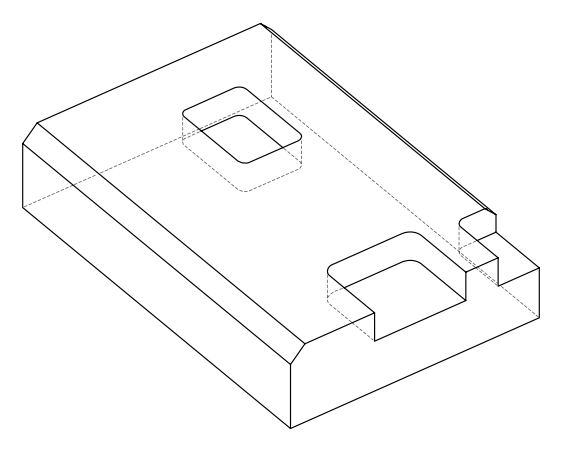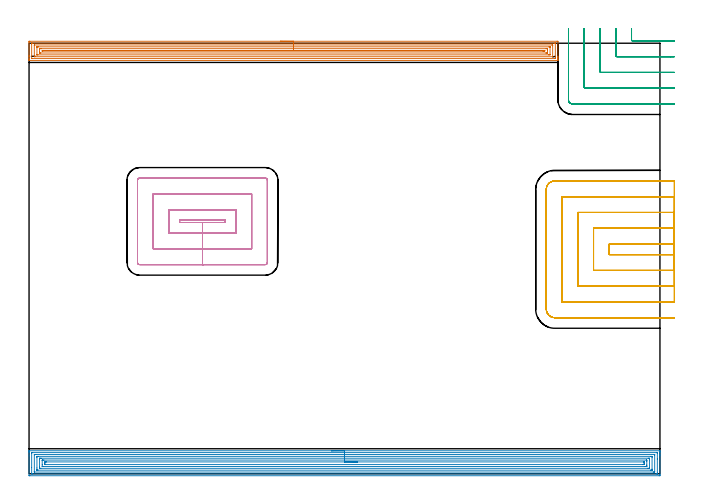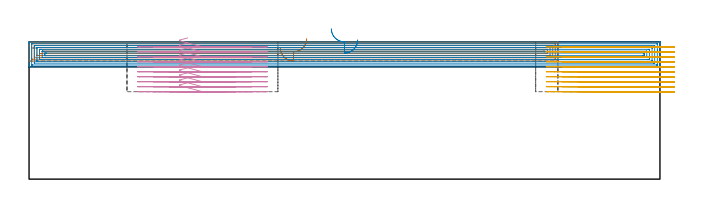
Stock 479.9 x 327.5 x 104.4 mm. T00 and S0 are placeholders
(PLAN: 5 operations, 1 tool changes, 103.9 min)
(1 AREA_MILL | FG_CHAMFER_SURFACE | UGT0205_001 | 19.51 min | 43638 mm3)
(2 AREA_MILL_1 | FG_CHAMFER_SURFACE_1 | UGT0205_001 | 27.21 min | 86613 mm3)
(3 MILL_CORNER_NOTCH_RECTANGULAR | CORNER_NOTCH_RECTANGULAR | NXT0201_012 | Follow Part, ap 4, ae 75% | 10.16 min | 157651 mm3)
(4 MILL_RECTANGULAR_POCKET | POCKET_RECTANGULAR_STRAIGHT | NXT0201_012 | Follow Part, ap 4, ae 75% | 17.14 min | 352906 mm3)
(5 MILL_SLOT | SLOT_PARTIAL_RECTANGULAR | NXT0201_012 | Follow Part, ap 4, ae 75% | 29.83 min | 426744 mm3)
(TOOL UGT0205_001 | Chamfer Mill 20 x 3 x 45 deg. | D20 FL50 Z2)
(TOOL NXT0201_012 | ENDMILL 16mm [2P460-1600-NA 1630] | D16 FL38 Z6)
(OP 1 AREA_MILL)
G17 G21 G94 G90
T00 M6
G54
G17 G0 G90 X191.15 Y329. S1061 M3
G43 Z114.4 H0
Z99.8
G94 G1 X191.188 Z98.928 F250.
X191.302 Z98.064
X191.491 Z97.212
X191.753 Z96.38
X192.087 Z95.574
X192.49 Z94.8
X192.958 Z94.064
X193.49 Z93.372
X194.079 Z92.729
X194.722 Z92.14
X195.414 Z91.608
X196.15 Z91.14
X196.924 Z90.737
X197.73 Z90.403
X198.562 Z90.141
X199.414 Z89.952
X200.278 Z89.838
X201.15 Z89.8
X401.683
X401.973 Y328.997 Z89.802
X402.29 Y328.992 Z89.806
X402.3 Y328.67 Z90.127
Y317.684 Z101.111
Y317.131 Z101.666
Y316.791 Z102.005
Y316.238 Z102.558
Y315.899 Z102.896
Y315.22 Z103.58
Y314.861 Z103.938
Y314.461 Z104.331
X402.29 Y314.402 Z104.388
X402.13 Y314.4 Z104.4
X0.17
X0.01 Y314.402 Z104.388
X0.007 Y314.458 Z104.333
X0. Y314.861 Z103.938
Y315.219 Z103.58
Y315.899 Z102.896
Y317.131 Z101.666
Y317.684 Z101.111
Y318.3 Z100.496
Y327.778 Z91.019
X0.003 Y328.394 Z90.404
X0.007 Y328.992 Z89.806
X0.017 Y328.993 Z89.804
X0.616 Y329. Z89.8
X201.15
Y327.586 Z91.214
X399.982
X400.151 Y327.584 Z91.216
X400.263 Y327.581 Z91.219
X400.292 Y327.578 Z91.222
X400.295 Y327.575 Z91.225
X400.298 Y327.559 Z91.241
X400.299 Y327.501 Z91.299
X400.3 Y316.389 Z102.411
X400.296 Y315.899 Z102.901
X400.293 Y315.849 Z102.951
X400.291 Y315.829 Z102.971
X400.234 Y315.821 Z102.979
X400.066 Y315.816 Z102.984
X399.981 Y315.815 Z102.985
X2.318 Y315.814 Z102.986
X2.149 Y315.816 Z102.984
X2.037 Y315.819 Z102.981
X2.008 Y315.822 Z102.978
X2.005 Y315.825 Z102.975
X2.002 Y315.841 Z102.959
X2.001 Y315.899 Z102.901
X2. Y327.011 Z91.789
X2.004 Y327.501 Z91.299
X2.006 Y327.551 Z91.249
X2.009 Y327.571 Z91.229
X2.066 Y327.579 Z91.221
X2.234 Y327.584 Z91.216
X2.319 Y327.585 Z91.215
X201.15 Y327.586 Z91.214
Y326.172 Z92.628
X397.655 Y326.171 Z92.629
X398.11 Y326.169 Z92.631
X398.261 Y326.166 Z92.634
X398.28 Y326.165 Z92.635
X398.29 Y326.132 Z92.668
X398.295 Y326.032 Z92.768
X398.298 Y325.906 Z92.894
X398.3 Y325.716 Z93.084
Y325.527 Z93.273
Y317.495 Z101.305
X398.295 Y317.305 Z101.495
X398.291 Y317.252 Z101.548
X398.287 Y317.234 Z101.566
X398.28 Y317.233 Z101.567
X398.224 Y317.23 Z101.57
X398.11 Y317.229 Z101.571
X4.645
X4.189 Y317.231 Z101.569
X4.039 Y317.234 Z101.566
X4.02 Y317.235 Z101.565
X4.01 Y317.268 Z101.532
X4.005 Y317.368 Z101.432
X4.002 Y317.494 Z101.306
X4. Y317.684 Z101.116
Y317.873 Z100.927
Y325.905 Z92.895
X4.005 Y326.095 Z92.705
X4.009 Y326.148 Z92.652
X4.013 Y326.166 Z92.634
X4.02 Y326.167 Z92.633
X4.076 Y326.17 Z92.63
X4.189 Y326.171 Z92.629
X201.15 Y326.172 Z92.628
Y324.757 Z94.043
X395.497
X396.263 Y324.756 Z94.044
X396.285 Y324.754 Z94.046
X396.29 Y324.752 Z94.048
X396.294 Y324.744 Z94.056
X396.298 Y324.692 Z94.108
X396.299 Y324.587 Z94.213
X396.3 Y324.376 Z94.424
X396.299 Y319.034 Z99.766
X396.297 Y318.817 Z99.983
X396.293 Y318.709 Z100.091
X396.29 Y318.659 Z100.141
X396.252 Y318.649 Z100.151
X395.431 Y318.643 Z100.157
X395.364
X6.803
X6.036 Y318.644 Z100.156
X6.015 Y318.646 Z100.154
X6.01 Y318.648 Z100.152
X6.006 Y318.656 Z100.144
X6.002 Y318.708 Z100.092
X6.001 Y318.813 Z99.987
X6. Y319.024 Z99.776
X6.001 Y324.366 Z94.434
X6.003 Y324.583 Z94.217
X6.007 Y324.691 Z94.109
X6.01 Y324.741 Z94.059
X6.048 Y324.751 Z94.049
X6.869 Y324.757 Z94.043
X6.936
X201.15
Y323.343 Z95.457
X393.34
X393.644 Y323.342 Z95.458
X394.237 Y323.339 Z95.461
X394.277 Y323.336 Z95.464
X394.29 Y323.328 Z95.472
X394.296 Y323.28 Z95.52
X394.298 Y323.039 Z95.761
X394.3 Y322.384 Z96.416
Y320.599 Z98.201
Y320.361 Z98.439
X394.298 Y320.197 Z98.603
X394.295 Y320.116 Z98.684
X394.29 Y320.076 Z98.724
X394.286 Y320.064 Z98.736
X394.253 Y320.063 Z98.737
X393.947 Y320.058 Z98.742
X393.644 Y320.057 Z98.743
X393.056
X8.96
X8.656 Y320.058 Z98.742
X8.063 Y320.061 Z98.739
X8.023 Y320.064 Z98.736
X8.01 Y320.072 Z98.728
X8.004 Y320.12 Z98.68
X8.001 Y320.361 Z98.439
X8. Y321.016 Z97.784
Y322.801 Z95.999
Y323.039 Z95.761
X8.002 Y323.203 Z95.597
X8.005 Y323.284 Z95.516
X8.01 Y323.324 Z95.476
X8.014 Y323.336 Z95.464
X8.047 Y323.337 Z95.463
X8.353 Y323.342 Z95.458
X8.656 Y323.343 Z95.457
X9.244
X201.15
Y321.929 Z96.871
X391.858 Y321.928 Z96.872
X392.078 Y321.927 Z96.873
X392.227 Y321.922 Z96.878
X392.29 Y321.919 Z96.881
X392.292 Y321.882 Z96.918
X392.296 Y321.708 Z97.092
X392.29 Y321.486 Z97.314
X391.858 Y321.476 Z97.324
X391.638 Y321.473 Z97.327
X391.182 Y321.471 Z97.329
X390.965
X10.442 Y321.472 Z97.328
X10.222 Y321.473 Z97.327
X10.073 Y321.478 Z97.322
X10.01 Y321.481 Z97.319
X10.008 Y321.518 Z97.282
X10.004 Y321.692 Z97.108
X10.01 Y321.914 Z96.886
X10.442 Y321.924 Z96.876
X10.662 Y321.927 Z96.873
X11.118 Y321.929 Z96.871
X11.335
X201.15
X202.022 Z96.909
X202.886 Z97.023
X203.738 Z97.212
X204.57 Z97.474
X205.376 Z97.808
X206.15 Z98.211
X206.886 Z98.68
X207.578 Z99.211
X208.221 Z99.8
X208.81 Z100.443
X209.342 Z101.135
X209.81 Z101.871
X210.213 Z102.645
X210.547 Z103.451
X210.809 Z104.283
X210.998 Z105.135
X211.112 Z106.
X211.15 Z106.871
G0 Z114.4
M5
M2
(OP 2 AREA_MILL_1)
G17 G21 G94 G90
T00 M6
G54
G17 G0 G90 X229.95 Y17.5 S1061 M3
G43 Z114.4 H0
G94 G1 X229.988 Z113.528 F250.
X230.102 Z112.663
X230.291 Z111.812
X230.553 Z110.98
X230.887 Z110.174
X231.29 Z109.4
X231.759 Z108.664
X232.29 Z107.972
X232.879 Z107.329
X233.522 Z106.74
X234.214 Z106.208
X234.95 Z105.74
X235.724 Z105.337
X236.53 Z105.003
X237.362 Z104.741
X238.214 Z104.552
X239.078 Z104.438
X239.95 Z104.4
X479.733
X479.89 Y17.497 Z104.388
X479.893 Y17.449 Z104.34
X479.9 Y17.06 Z103.959
Y16.689 Z103.588
Y16.021 Z102.916
Y14.796 Z101.693
Y14.238 Z101.133
Y13.626 Z100.521
Y-0.633 Z86.264
X479.898 Y-0.912 Z85.985
X479.893 Y-1.492 Z85.406
X479.869 Y-1.494 Z85.404
X479.286 Y-1.5 Z85.4
X0.614
X0.307 Y-1.497 Z85.402
X0.01 Y-1.492 Z85.406
X0. Y-1.191 Z85.707
Y13.626 Z100.521
Y16.021 Z102.916
Y16.688 Z103.588
Y17.06 Z103.959
X0.007 Y17.449 Z104.34
X0.01 Y17.497 Z104.388
X0.167 Y17.5 Z104.4
X239.95
Y16.086 Z102.986
X477.5 Y16.085 Z102.985
X477.565 Y16.084 Z102.984
X477.695 Y16.08 Z102.98
X477.89 Y16.071 Z102.971
X477.892 Y16.021 Z102.921
X477.899 Y15.623 Z102.523
X477.9 Y11.266 Z98.166
Y0.472 Z87.372
X477.896 Y-0.021 Z86.879
X477.893 Y-0.07 Z86.83
X477.892 Y-0.076 Z86.824
X477.847 Y-0.08 Z86.82
X477.76 Y-0.083 Z86.817
X477.63 Y-0.085 Z86.815
X477.565 Y-0.086 Z86.814
X2.4 Y-0.085 Z86.815
X2.335 Y-0.084 Z86.816
X2.205 Y-0.08 Z86.82
X2.01 Y-0.071 Z86.829
X2.008 Y-0.021 Z86.879
X2.001 Y0.377 Z87.277
X2. Y4.735 Z91.635
Y15.528 Z102.428
X2.004 Y16.021 Z102.921
X2.007 Y16.07 Z102.97
X2.008 Y16.077 Z102.977
X2.054 Y16.08 Z102.98
X2.14 Y16.083 Z102.983
X2.27 Y16.085 Z102.985
X2.335 Y16.086 Z102.986
X239.95
Y14.672 Z101.572
X475.714 Y14.671 Z101.571
X475.859 Y14.67 Z101.57
X475.882 Y14.668 Z101.568
X475.888 Y14.666 Z101.566
X475.891 Y14.646 Z101.546
X475.897 Y14.548 Z101.448
X475.899 Y14.424 Z101.324
X475.9 Y14.238 Z101.138
X475.899 Y1.577 Z88.477
X475.893 Y1.391 Z88.291
X475.89 Y1.342 Z88.242
X475.874 Y1.335 Z88.235
X475.822 Y1.333 Z88.233
X475.714 Y1.33 Z88.23
X475.255 Y1.329 Z88.229
X474.821 Y1.328 Z88.228
X4.186 Y1.329 Z88.229
X4.041 Y1.33 Z88.23
X4.018 Y1.332 Z88.232
X4.012 Y1.334 Z88.234
X4.009 Y1.354 Z88.254
X4.003 Y1.452 Z88.352
X4.001 Y1.576 Z88.476
X4. Y1.762 Z88.662
X4.001 Y14.423 Z101.323
X4.007 Y14.609 Z101.509
X4.01 Y14.658 Z101.558
X4.026 Y14.665 Z101.565
X4.078 Y14.667 Z101.567
X4.186 Y14.67 Z101.57
X4.645 Y14.671 Z101.571
X5.079 Y14.672 Z101.572
X239.95
Y13.257 Z100.157
X473.125
X473.849 Y13.251 Z100.151
X473.885
X473.89 Y13.211 Z100.111
X473.895 Y13.107 Z100.007
X473.898 Y12.9 Z99.8
X473.9 Y12.484 Z99.384
Y3.572 Z90.472
X473.898 Y3.112 Z90.012
X473.894 Y2.897 Z89.797
X473.89 Y2.789 Z89.689
X473.883 Y2.749 Z89.649
X473.833 Y2.748 Z89.648
X473.035 Y2.743 Z89.643
X472.945
X6.775
X6.051 Y2.749 Z89.649
X6.015
X6.01 Y2.789 Z89.689
X6.005 Y2.893 Z89.793
X6.002 Y3.101 Z90.001
X6. Y4.435 Z91.335
Y12.428 Z99.328
X6.002 Y12.888 Z99.788
X6.006 Y13.103 Z100.003
X6.01 Y13.211 Z100.111
X6.017 Y13.251 Z100.151
X6.067 Y13.252 Z100.152
X6.865 Y13.257 Z100.157
X6.955
X239.95
Y11.843 Z98.743
X470.97
X471.249 Y11.842 Z98.742
X471.868 Y11.839 Z98.739
X471.881 Y11.837 Z98.737
X471.893 Y11.814 Z98.714
X471.897 Y11.565 Z98.465
X471.9 Y10.915 Z97.815
Y10.674 Z97.574
Y4.677 Z91.577
X471.898 Y4.435 Z91.335
X471.894 Y4.273 Z91.173
X471.89 Y4.193 Z91.093
X471.879 Y4.164 Z91.064
X471.806 Y4.162 Z91.062
X471.526 Y4.158 Z91.058
X471.249 Y4.157 Z91.057
X470.635
X8.93
X8.651 Y4.158 Z91.058
X8.033 Y4.161 Z91.061
X8.019 Y4.163 Z91.063
X8.007 Y4.186 Z91.086
X8.003 Y4.435 Z91.335
X8. Y5.085 Z91.985
Y5.326 Z92.226
Y11.323 Z98.223
X8.002 Y11.565 Z98.465
X8.006 Y11.727 Z98.627
X8.01 Y11.807 Z98.707
X8.021 Y11.836 Z98.736
X8.094 Y11.838 Z98.738
X8.374 Y11.842 Z98.742
X8.651 Y11.843 Z98.743
X9.265
X239.95
Y10.429 Z97.329
X469.463 Y10.428 Z97.328
X469.71 Y10.427 Z97.327
X469.833 Y10.424 Z97.324
X469.887 Y10.422 Z97.322
X469.89 Y10.392 Z97.292
X469.897 Y10.24 Z97.14
X469.899 Y9.782 Z96.682
X469.9 Y9.346 Z96.246
Y6.673 Z93.573
Y6.218 Z93.118
X469.898 Y5.783 Z92.683
X469.893 Y5.636 Z92.536
X469.89 Y5.587 Z92.487
X469.865 Y5.578 Z92.478
X469.786 Y5.576 Z92.476
X469.463 Y5.573 Z92.473
X469.217 Y5.571 Z92.471
X468.57
X10.437 Y5.572 Z92.472
X10.19 Y5.573 Z92.473
X10.067 Y5.576 Z92.476
X10.013 Y5.578 Z92.478
X10.01 Y5.608 Z92.508
X10.003 Y5.76 Z92.66
X10. Y7.109 Z94.009
X10.002 Y10.217 Z97.117
X10.007 Y10.364 Z97.264
X10.01 Y10.413 Z97.313
X10.035 Y10.422 Z97.322
X10.114 Y10.424 Z97.324
X10.437 Y10.428 Z97.328
X10.683 Y10.429 Z97.329
X11.33
X239.95
Y9.015 Z95.915
X467.553
X467.677 Y9.014 Z95.914
X467.8 Y9.011 Z95.911
X467.875 Y9.008 Z95.908
X467.89 Y8.964 Z95.864
X467.894 Y8.891 Z95.791
X467.899 Y8.669 Z95.569
X467.9 Y8. Z94.9
Y7.778 Z94.678
X467.893 Y7.109 Z94.009
X467.89 Y7.003 Z93.903
X467.794 Y6.992 Z93.892
X467.677 Y6.989 Z93.889
X466.907 Y6.985 Z93.885
X466.784
X12.347 Y6.986 Z93.886
X12.223
X12.1 Y6.989 Z93.889
X12.025 Y6.992 Z93.892
X12.01 Y7.036 Z93.936
X12.006 Y7.109 Z94.009
X12.001 Y7.331 Z94.231
X12. Y8. Z94.9
X12.001 Y8.222 Z95.122
X12.008 Y8.891 Z95.791
X12.01 Y8.997 Z95.897
X12.106 Y9.008 Z95.908
X12.223 Y9.011 Z95.911
X12.993 Y9.015 Z95.915
X13.116
X239.95
X240.822 Z95.953
X241.687 Z96.067
X242.538 Z96.255
X243.37 Z96.518
X244.176 Z96.852
X244.95 Z97.254
X245.686 Z97.723
X246.378 Z98.254
X247.021 Z98.844
X247.61 Z99.487
X248.142 Z100.179
X248.61 Z100.915
X249.013 Z101.689
X249.347 Z102.495
X249.609 Z103.327
X249.798 Z104.178
X249.912 Z105.043
X249.95 Z105.915
G0 Z114.4
M5
M2
(OP 3 MILL_CORNER_NOTCH_RECTANGULAR)
G17 G21 G94 G90
T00 M6
G54
G17 G0 G90 X458.283 Y338.5 S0 M3
G43 Z114.4 H1
Z100.61
G94 G1 X458.299 Y335.5 F250.
X458.3 Y335.246 F500.
Y330.095
G3 X459.095 Y329.3 R0.8
G1 X487.695
X490.695 F250.
G0 Z114.4
X446.278 Y338.5
Z100.61
G1 X446.299 Y335.5
X446.3 Y335.246 F500.
Y318.095
G3 X447.095 Y317.3 R0.8
G1 X487.9
X490.9 F250.
G0 Z114.4
X434.267 Y338.5
Z100.61
G1 X434.299 Y335.5
G2 X434.3 Y335.246 R24. F500.
G1 Y306.095
G3 X435.095 Y305.3 R0.8
G1 X487.9
X490.9 F250.
G0 Z114.4
X422.234 Y338.499
Z100.61
G1 X422.297 Y335.5
G2 X422.3 Y335.246 R12. F500.
G1 Y294.095
G3 X423.095 Y293.3 R0.8
G1 X487.9
X490.9 F250.
G0 Z114.4
X410.3 Y338.246
Z100.61
G1 Y335.246
Y284.5 F500.
G3 X413.5 Y281.3 R3.2
G1 X487.9
X490.9 F250.
G0 Z114.4
X458.299 Y338.5
Z96.82
G1 X458.3 Y335.5
Y330.095 F500.
G3 X459.095 Y329.3 R0.8
G1 X487.695
X490.695 F250.
G0 Z114.4
X446.299 Y338.5
Z96.82
G1 X446.3 Y335.5
Y330.095 F500.
Y318.095
G3 X447.095 Y317.3 R0.8
G1 X487.9
X490.9 F250.
G0 Z114.4
X434.299 Y338.5
Z96.82
G1 X434.3 Y335.5
Y318.095 F500.
Y306.095
G3 X435.095 Y305.3 R0.8
G1 X487.9
X490.9 F250.
G0 Z114.4
X422.297 Y338.5
Z96.82
G1 X422.3 Y335.5
Y306.095 F500.
Y294.095
G3 X423.095 Y293.3 R0.8
G1 X487.9
X490.9 F250.
G0 Z114.4
X410.3 Y338.489
Z96.82
G1 Y335.489
Y284.5 F500.
G3 X413.5 Y281.3 R3.2
G1 X487.9
X490.9 F250.
G0 Z114.4
X458.3 Y338.5
Z93.03
G1 Y335.5
Y330.095 F500.
G3 X459.095 Y329.3 R0.8
G1 X487.695
X490.695 F250.
G0 Z114.4
X446.3 Y338.5
Z93.03
G1 Y335.5
Y318.095 F500.
G3 X447.095 Y317.3 R0.8
G1 X487.9
X490.9 F250.
G0 Z114.4
X434.3 Y338.5
Z93.03
G1 Y335.5
Y306.095 F500.
G3 X435.095 Y305.3 R0.8
G1 X487.9
X490.9 F250.
G0 Z114.4
X422.3 Y338.5
Z93.03
G1 Y335.5
Y294.096 F500.
G3 X423.096 Y293.3 R0.8
G1 X487.9
X490.9 F250.
G0 Z114.4
X410.3 Y338.5
Z93.03
G1 Y335.5
Y284.5 F500.
G3 X413.5 Y281.3 R3.2
G1 X487.9
X490.9 F250.
G0 Z114.4
X458.3 Y338.5
Z89.24
G1 Y335.5
Y330.095 F500.
G3 X459.095 Y329.3 R0.8
G1 X487.695
X490.695 F250.
G0 Z114.4
X446.3 Y338.5
Z89.24
G1 Y335.5
Y318.095 F500.
G3 X447.095 Y317.3 R0.8
G1 X487.9
X490.9 F250.
G0 Z114.4
X434.3 Y338.5
Z89.24
G1 Y335.5
Y306.095 F500.
G3 X435.095 Y305.3 R0.8
G1 X487.9
X490.9 F250.
G0 Z114.4
X422.3 Y338.5
Z89.24
G1 Y335.5
Y294.096 F500.
G3 X423.096 Y293.3 R0.8
G1 X487.9
X490.9 F250.
G0 Z114.4
X410.3 Y338.5
Z89.24
G1 Y335.5
Y284.5 F500.
G3 X413.5 Y281.3 R3.2
G1 X487.9
X490.9 F250.
G0 Z114.4
X458.3 Y338.5
Z85.45
G1 Y335.5
Y330.095 F500.
G3 X459.095 Y329.3 R0.8
G1 X487.695
X490.695 F250.
G0 Z114.4
X446.3 Y338.5
Z85.45
G1 Y335.5
Y318.095 F500.
G3 X447.095 Y317.3 R0.8
G1 X487.9
X490.9 F250.
G0 Z114.4
X434.3 Y338.5
Z85.45
G1 Y335.5
Y306.095 F500.
G3 X435.095 Y305.3 R0.8
G1 X487.9
X490.9 F250.
G0 Z114.4
X422.3 Y338.5
Z85.45
G1 Y335.5
Y294.096 F500.
G3 X423.096 Y293.3 R0.8
G1 X487.9
X490.9 F250.
G0 Z114.4
X410.3 Y338.5
Z85.45
G1 Y335.5
Y284.5 F500.
G3 X413.5 Y281.3 R3.2
G1 X487.9
X490.9 F250.
G0 Z114.4
X458.3 Y338.5
Z81.66
G1 Y335.5
Y330.095 F500.
G3 X459.095 Y329.3 R0.8
G1 X487.695
X490.695 F250.
G0 Z114.4
X446.3 Y338.5
Z81.66
G1 Y335.5
Y318.095 F500.
G3 X447.095 Y317.3 R0.8
G1 X487.9
X490.9 F250.
G0 Z114.4
X434.3 Y338.5
Z81.66
G1 Y335.5
Y306.095 F500.
G3 X435.095 Y305.3 R0.8
G1 X487.9
X490.9 F250.
G0 Z114.4
X422.3 Y338.5
Z81.66
G1 Y335.5
Y294.095 F500.
G3 X423.095 Y293.3 R0.8
G1 X487.9
X490.9 F250.
G0 Z114.4
X410.3 Y338.5
Z81.66
G1 Y335.5
Y284.5 F500.
G3 X413.5 Y281.3 R3.2
G1 X487.9
X490.9 F250.
G0 Z114.4
X458.3 Y338.5
Z77.87
G1 Y335.5
Y330.095 F500.
G3 X459.095 Y329.3 R0.8
G1 X487.695
X490.695 F250.
G0 Z114.4
X446.3 Y338.5
Z77.87
G1 Y335.5
Y318.095 F500.
G3 X447.095 Y317.3 R0.8
G1 X487.9
X490.9 F250.
G0 Z114.4
X434.3 Y338.5
Z77.87
G1 Y335.5
Y306.095 F500.
G3 X435.095 Y305.3 R0.8
G1 X487.9
X490.9 F250.
G0 Z114.4
X422.3 Y338.5
Z77.87
G1 Y335.5
Y294.095 F500.
G3 X423.095 Y293.3 R0.8
G1 X487.9
X490.9 F250.
G0 Z114.4
X410.3 Y338.5
Z77.87
G1 Y335.5
Y284.5 F500.
G3 X413.5 Y281.3 R3.2
G1 X487.9
X490.9 F250.
G0 Z114.4
X458.3 Y338.5
Z74.08
G1 Y335.5
Y330.095 F500.
G3 X459.095 Y329.3 R0.8
G1 X487.695
X490.695 F250.
G0 Z114.4
X446.3 Y338.5
Z74.08
G1 Y335.5
Y318.095 F500.
G3 X447.095 Y317.3 R0.8
G1 X487.9
X490.9 F250.
G0 Z114.4
X434.3 Y338.5
Z74.08
G1 Y335.5
Y306.095 F500.
G3 X435.095 Y305.3 R0.8
G1 X487.9
X490.9 F250.
G0 Z114.4
X422.3 Y338.5
Z74.08
G1 Y335.5
Y294.095 F500.
G3 X423.095 Y293.3 R0.8
G1 X487.9
X490.9 F250.
G0 Z114.4
X410.3 Y338.5
Z74.08
G1 Y335.5
Y284.5 F500.
G3 X413.5 Y281.3 R3.2
G1 X487.9
X490.9 F250.
G0 Z114.4
X458.3 Y338.5
Z70.29
G1 Y335.5
Y330.095 F500.
G3 X459.095 Y329.3 R0.8
G1 X487.695
X490.695 F250.
G0 Z114.4
X446.3 Y338.5
Z70.29
G1 Y335.5
Y318.095 F500.
G3 X447.095 Y317.3 R0.8
G1 X487.9
X490.9 F250.
G0 Z114.4
X434.3 Y338.5
Z70.29
G1 Y335.5
Y306.095 F500.
G3 X435.095 Y305.3 R0.8
G1 X487.9
X490.9 F250.
G0 Z114.4
X422.3 Y338.5
Z70.29
G1 Y335.5
Y294.095 F500.
G3 X423.095 Y293.3 R0.8
G1 X487.9
X490.9 F250.
G0 Z114.4
X410.3 Y338.5
Z70.29
G1 Y335.5
Y284.5 F500.
G3 X413.5 Y281.3 R3.2
G1 X487.9
X490.9 F250.
G0 Z114.4
X458.3 Y338.5
Z66.5
G1 Y335.5
Y330.095 F500.
G3 X459.095 Y329.3 R0.8
G1 X487.695
X490.695 F250.
G0 Z114.4
X446.3 Y338.5
Z66.5
G1 Y335.5
Y318.095 F500.
G3 X447.095 Y317.3 R0.8
G1 X487.9
X490.9 F250.
G0 Z114.4
X434.3 Y338.5
Z66.5
G1 Y335.5
Y306.095 F500.
G3 X435.095 Y305.3 R0.8
G1 X487.9
X490.9 F250.
G0 Z114.4
X422.3 Y338.5
Z66.5
G1 Y335.5
Y294.095 F500.
G3 X423.095 Y293.3 R0.8
G1 X487.9
X490.9 F250.
G0 Z114.4
X410.3 Y338.5
Z66.5
G1 Y335.5
Y284.5 F500.
G3 X413.5 Y281.3 R3.2
G1 X487.9
X490.9 F250.
G0 Z114.4
M5
M2
(OP 4 MILL_RECTANGULAR_POCKET)
G17 G21 G94 G90
T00 M6
G54
G17 G0 G90 X120.641 Y192.9 S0 M3
G43 Z114.4 H1
Z107.4
G94 G1 X114.5 Z105.755 F250.
Y191.1 Z105.272
X131.9 Z100.61
X149.3 F500.
Y192.9
X114.5
Y191.1
X131.9
Y183.1
X157.3
Y200.9
X106.5
Y183.1
X131.9
Y171.1
X169.3
Y212.9
X94.5
Y171.1
X131.9
Y159.1
X179.6
G3 X181.3 Y160.8 R1.7
G1 Y223.2
G3 X179.6 Y224.9 R1.7
G1 X84.2
G3 X82.5 Y223.2 R1.7
G1 Y160.8
G3 X84.2 Y159.1 R1.7
G1 X131.9
X132.9
G0 X120.641 Y192.9 Z103.61
G1 X114.5 Z101.965 F250.
Y191.1 Z101.482
X131.9 Z96.82
X149.3 F500.
Y192.9
X114.5
Y191.1
X131.9
Y183.1
X157.3
Y200.9
X106.5
Y183.1
X131.9
Y171.1
X169.3
Y212.9
X94.5
Y171.1
X131.9
Y159.1
X179.6
G3 X181.3 Y160.8 R1.7
G1 Y223.2
G3 X179.6 Y224.9 R1.7
G1 X84.2
G3 X82.5 Y223.2 R1.7
G1 Y160.8
G3 X84.2 Y159.1 R1.7
G1 X131.9
X132.9
G0 X120.641 Y192.9 Z99.82
G1 X114.5 Z98.175 F250.
Y191.1 Z97.692
X131.9 Z93.03
X149.3 F500.
Y192.9
X114.5
Y191.1
X131.9
Y183.1
X157.3
Y200.9
X106.5
Y183.1
X131.9
Y171.1
X169.3
Y212.9
X94.5
Y171.1
X131.9
Y159.1
X179.6
G3 X181.3 Y160.8 R1.7
G1 Y223.2
G3 X179.6 Y224.9 R1.7
G1 X84.2
G3 X82.5 Y223.2 R1.7
G1 Y160.8
G3 X84.2 Y159.1 R1.7
G1 X131.9
X132.9
G0 X120.641 Y192.9 Z96.03
G1 X114.5 Z94.385 F250.
Y191.1 Z93.902
X131.9 Z89.24
X149.3 F500.
Y192.9
X114.5
Y191.1
X131.9
Y183.1
X157.3
Y200.9
X106.5
Y183.1
X131.9
Y171.1
X169.3
Y212.9
X94.5
Y171.1
X131.9
Y159.1
X179.6
G3 X181.3 Y160.8 R1.7
G1 Y223.2
G3 X179.6 Y224.9 R1.7
G1 X84.2
G3 X82.5 Y223.2 R1.7
G1 Y160.8
G3 X84.2 Y159.1 R1.7
G1 X131.9
X132.9
G0 X120.641 Y192.9 Z92.24
G1 X114.5 Z90.595 F250.
Y191.1 Z90.112
X131.9 Z85.45
X149.3 F500.
Y192.9
X114.5
Y191.1
X131.9
Y183.1
X157.3
Y200.9
X106.5
Y183.1
X131.9
Y171.1
X169.3
Y212.9
X94.5
Y171.1
X131.9
Y159.1
X179.6
G3 X181.3 Y160.8 R1.7
G1 Y223.2
G3 X179.6 Y224.9 R1.7
G1 X84.2
G3 X82.5 Y223.2 R1.7
G1 Y160.8
G3 X84.2 Y159.1 R1.7
G1 X131.9
X132.9
G0 X120.641 Y192.9 Z88.45
G1 X114.5 Z86.805 F250.
Y191.1 Z86.322
X131.9 Z81.66
X149.3 F500.
Y192.9
X114.5
Y191.1
X131.9
Y183.1
X157.3
Y200.9
X106.5
Y183.1
X131.9
Y171.1
X169.3
Y212.9
X94.5
Y171.1
X131.9
Y159.1
X179.6
G3 X181.3 Y160.8 R1.7
G1 Y223.2
G3 X179.6 Y224.9 R1.7
G1 X84.2
G3 X82.5 Y223.2 R1.7
G1 Y160.8
G3 X84.2 Y159.1 R1.7
G1 X131.9
X132.9
G0 X120.641 Y192.9 Z84.66
G1 X114.5 Z83.015 F250.
Y191.1 Z82.532
X131.9 Z77.87
X149.3 F500.
Y192.9
X114.5
Y191.1
X131.9
Y183.1
X157.3
Y200.9
X106.5
Y183.1
X131.9
Y171.1
X169.3
Y212.9
X94.5
Y171.1
X131.9
Y159.1
X179.6
G3 X181.3 Y160.8 R1.7
G1 Y223.2
G3 X179.6 Y224.9 R1.7
G1 X84.2
G3 X82.5 Y223.2 R1.7
G1 Y160.8
G3 X84.2 Y159.1 R1.7
G1 X131.9
X132.9
G0 X120.641 Y192.9 Z80.87
G1 X114.5 Z79.225 F250.
Y191.1 Z78.742
X131.9 Z74.08
X149.3 F500.
Y192.9
X114.5
Y191.1
X131.9
Y183.1
X157.3
Y200.9
X106.5
Y183.1
X131.9
Y171.1
X169.3
Y212.9
X94.5
Y171.1
X131.9
Y159.1
X179.6
G3 X181.3 Y160.8 R1.7
G1 Y223.2
G3 X179.6 Y224.9 R1.7
G1 X84.2
G3 X82.5 Y223.2 R1.7
G1 Y160.8
G3 X84.2 Y159.1 R1.7
G1 X131.9
X132.9
G0 X120.641 Y192.9 Z77.08
G1 X114.5 Z75.435 F250.
Y191.1 Z74.952
X131.9 Z70.29
X149.3 F500.
Y192.9
X114.5
Y191.1
X131.9
Y183.1
X157.3
Y200.9
X106.5
Y183.1
X131.9
Y171.1
X169.3
Y212.9
X94.5
Y171.1
X131.9
Y159.1
X179.6
G3 X181.3 Y160.8 R1.7
G1 Y223.2
G3 X179.6 Y224.9 R1.7
G1 X84.2
G3 X82.5 Y223.2 R1.7
G1 Y160.8
G3 X84.2 Y159.1 R1.7
G1 X131.9
X132.9
G0 X120.641 Y192.9 Z73.29
G1 X114.5 Z71.645 F250.
Y191.1 Z71.162
X131.9 Z66.5
X149.3 F500.
Y192.9
X114.5
Y191.1
X131.9
Y183.1
X157.3
Y200.9
X106.5
Y183.1
X131.9
Y171.1
X169.3
Y212.9
X94.5
Y171.1
X131.9
Y159.1
X179.6
G3 X181.3 Y160.8 R1.7
G1 Y223.2
G3 X179.6 Y224.9 R1.7
G1 X84.2
G3 X82.5 Y223.2 R1.7
G1 Y160.8
G3 X84.2 Y159.1 R1.7
G1 X131.9
X132.9
G0 Z114.4
M5
M2
(OP 5 MILL_SLOT)
G17 G21 G94 G90
T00 M6
G54
G17 G0 G90 X490.9 Y174.8 S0 M3
G43 Z114.4 H1
Z100.61
G94 G1 X487.9 F250.
X441.4 F500.
Y166.7
X487.9
X490.9 F250.
Y186.8
X487.9
X429.4 F500.
Y154.7
X487.9
X490.9 F250.
Y198.8
X487.9
X417.4 F500.
Y142.7
X487.9
X490.9 F250.
Y210.8
X487.9
X405.4 F500.
Y130.7
X487.9
X490.9 F250.
Y222.8
X487.9
X400. F500.
G3 X393.4 Y216.2 R6.6
G1 Y125.3
G3 X400. Y118.7 R6.6
G1 X487.9
X490.9 F250.
G0 Y174.8 Z96.82
G1 X487.9
X441.4 F500.
Y166.7
X487.9
X490.9 F250.
Y186.8
X487.9
X429.4 F500.
Y154.7
X487.9
X490.9 F250.
Y198.8
X487.9
X417.4 F500.
Y142.7
X487.9
X490.9 F250.
Y210.8
X487.9
X405.4 F500.
Y130.7
X487.9
X490.9 F250.
Y222.8
X487.9
X400. F500.
G3 X393.4 Y216.2 R6.6
G1 Y125.3
G3 X400. Y118.7 R6.6
G1 X487.9
X490.9 F250.
G0 Y174.8 Z93.03
G1 X487.9
X441.4 F500.
Y166.7
X487.9
X490.9 F250.
Y186.8
X487.9
X429.4 F500.
Y154.7
X487.9
X490.9 F250.
Y198.8
X487.9
X417.4 F500.
Y142.7
X487.9
X490.9 F250.
Y210.8
X487.9
X405.4 F500.
Y130.7
X487.9
X490.9 F250.
Y222.8
X487.9
X400. F500.
G3 X393.4 Y216.2 R6.6
G1 Y125.3
G3 X400. Y118.7 R6.6
G1 X487.9
X490.9 F250.
G0 Y174.8 Z89.24
G1 X487.9
X441.4 F500.
Y166.7
X487.9
X490.9 F250.
Y186.8
X487.9
X429.4 F500.
Y154.7
X487.9
X490.9 F250.
Y198.8
X487.9
X417.4 F500.
Y142.7
X487.9
X490.9 F250.
Y210.8
X487.9
X405.4 F500.
Y130.7
X487.9
X490.9 F250.
Y222.8
X487.9
X400. F500.
G3 X393.4 Y216.2 R6.6
G1 Y125.3
G3 X400. Y118.7 R6.6
G1 X487.9
X490.9 F250.
G0 Y174.8 Z85.45
G1 X487.9
X441.4 F500.
Y166.7
X487.9
X490.9 F250.
Y186.8
X487.9
X429.4 F500.
Y154.7
X487.9
X490.9 F250.
Y198.8
X487.9
X417.4 F500.
Y142.7
X487.9
X490.9 F250.
Y210.8
X487.9
X405.4 F500.
Y130.7
X487.9
X490.9 F250.
Y222.8
X487.9
X400. F500.
G3 X393.4 Y216.2 R6.6
G1 Y125.3
G3 X400. Y118.7 R6.6
G1 X487.9
X490.9 F250.
G0 Y174.8 Z81.66
G1 X487.9
X441.4 F500.
Y166.7
X487.9
X490.9 F250.
Y186.8
X487.9
X429.4 F500.
Y154.7
X487.9
X490.9 F250.
Y198.8
X487.9
X417.4 F500.
Y142.7
X487.9
X490.9 F250.
Y210.8
X487.9
X405.4 F500.
Y130.7
X487.9
X490.9 F250.
Y222.8
X487.9
X400. F500.
G3 X393.4 Y216.2 R6.6
G1 Y125.3
G3 X400. Y118.7 R6.6
G1 X487.9
X490.9 F250.
G0 Y174.8 Z77.87
G1 X487.9
X441.4 F500.
Y166.7
X487.9
X490.9 F250.
Y186.8
X487.9
X429.4 F500.
Y154.7
X487.9
X490.9 F250.
Y198.8
X487.9
X417.4 F500.
Y142.7
X487.9
X490.9 F250.
Y210.8
X487.9
X405.4 F500.
Y130.7
X487.9
X490.9 F250.
Y222.8
X487.9
X400. F500.
G3 X393.4 Y216.2 R6.6
G1 Y125.3
G3 X400. Y118.7 R6.6
G1 X487.9
X490.9 F250.
G0 Y174.8 Z74.08
G1 X487.9
X441.4 F500.
Y166.7
X487.9
X490.9 F250.
Y186.8
X487.9
X429.4 F500.
Y154.7
X487.9
X490.9 F250.
Y198.8
X487.9
X417.4 F500.
Y142.7
X487.9
X490.9 F250.
Y210.8
X487.9
X405.4 F500.
Y130.7
X487.9
X490.9 F250.
Y222.8
X487.9
X400. F500.
G3 X393.4 Y216.2 R6.6
G1 Y125.3
G3 X400. Y118.7 R6.6
G1 X487.9
X490.9 F250.
G0 Y174.8 Z70.29
G1 X487.9
X441.4 F500.
Y166.7
X487.9
X490.9 F250.
Y186.8
X487.9
X429.4 F500.
Y154.7
X487.9
X490.9 F250.
Y198.8
X487.9
X417.4 F500.
Y142.7
X487.9
X490.9 F250.
Y210.8
X487.9
X405.4 F500.
Y130.7
X487.9
X490.9 F250.
Y222.8
X487.9
X400. F500.
G3 X393.4 Y216.2 R6.6
G1 Y125.3
G3 X400. Y118.7 R6.6
G1 X487.9
X490.9 F250.
G0 Y174.8 Z66.5
G1 X487.9
X441.4 F500.
Y166.7
X487.9
X490.9 F250.
Y186.8
X487.9
X429.4 F500.
Y154.7
X487.9
X490.9 F250.
Y198.8
X487.9
X417.4 F500.
Y142.7
X487.9
X490.9 F250.
Y210.8
X487.9
X405.4 F500.
Y130.7
X487.9
X490.9 F250.
Y222.8
X487.9
X400. F500.
G3 X393.4 Y216.2 R6.6
G1 Y125.3
G3 X400. Y118.7 R6.6
G1 X487.9
X490.9 F250.
G0 Z114.4
M5
M2
